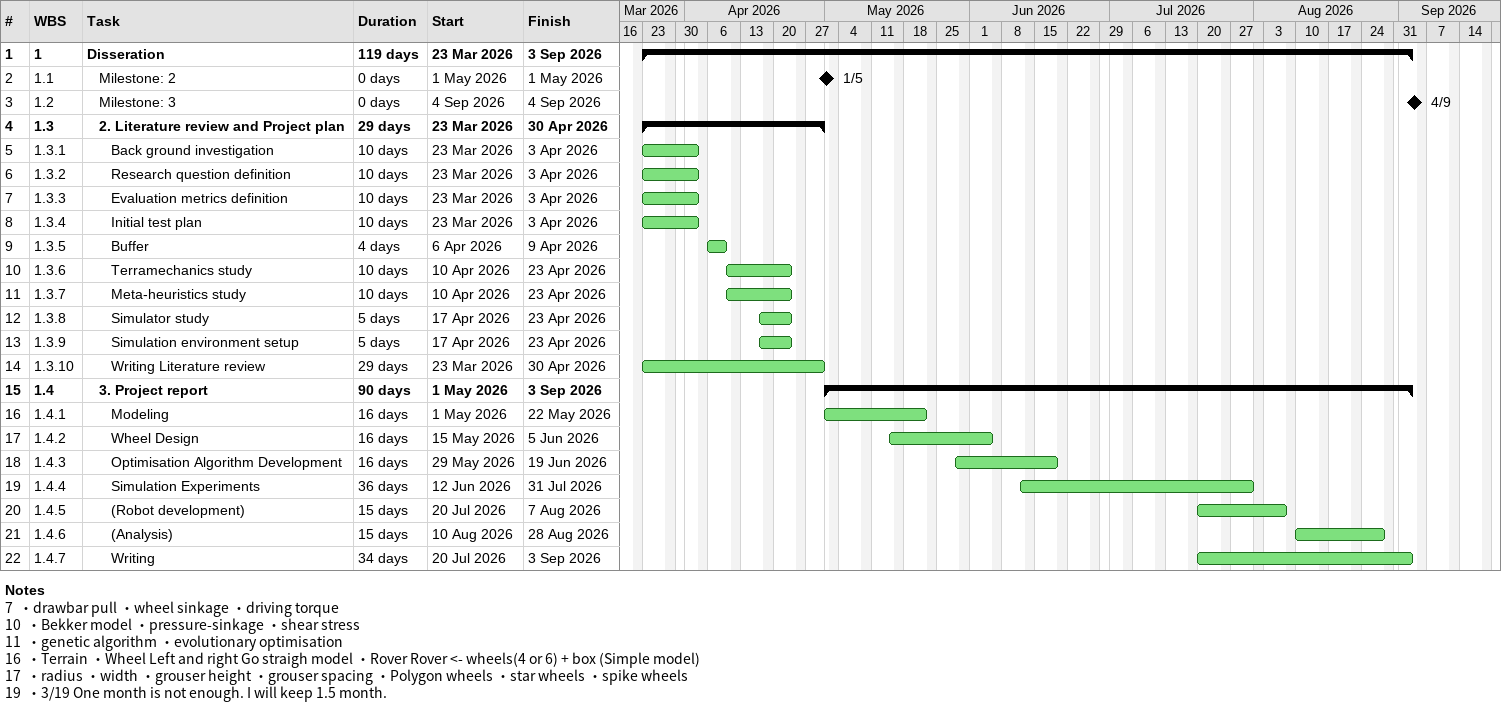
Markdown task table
| ID | WBS | Task | Duration | Start | Finish |
|---|---|---|---|---|---|
| 1 | 1 | **Disseration** | 119d | 2026-03-23 | 2026-09-03 |
| 2 | 1.1 | Milestone: 2 | 0d | 2026-05-01 | 2026-05-01 |
| 3 | 1.2 | Milestone: 3 | 0d | 2026-09-04 | 2026-09-04 |
| 4 | 1.3 | **2. Literature review and Project plan** | 29d | 2026-03-23 | 2026-04-30 |
| 5 | 1.3.1 | Back ground investigation | 10d | 2026-03-23 | 2026-04-03 |
| 6 | 1.3.2 | Research question definition | 10d | 2026-03-23 | 2026-04-03 |
| 7 | 1.3.3 | Evaluation metrics definition | 10d | 2026-03-23 | 2026-04-03 |
| 8 | 1.3.4 | Initial test plan | 10d | 2026-03-23 | 2026-04-03 |
| 9 | 1.3.5 | Buffer | 4d | 2026-04-06 | 2026-04-09 |
| 10 | 1.3.6 | Terramechanics study | 10d | 2026-04-10 | 2026-04-23 |
| 11 | 1.3.7 | Meta-heuristics study | 10d | 2026-04-10 | 2026-04-23 |
| 12 | 1.3.8 | Simulator study | 5d | 2026-04-17 | 2026-04-23 |
| 13 | 1.3.9 | Simulation environment setup | 5d | 2026-04-17 | 2026-04-23 |
| 14 | 1.3.10 | Writing Literature review | 29d | 2026-03-23 | 2026-04-30 |
| 15 | 1.4 | **3. Project report** | 90d | 2026-05-01 | 2026-09-03 |
| 16 | 1.4.1 | Modeling | 16d | 2026-05-01 | 2026-05-22 |
| 17 | 1.4.2 | Wheel Design | 16d | 2026-05-15 | 2026-06-05 |
| 18 | 1.4.3 | Optimisation Algorithm Development | 16d | 2026-05-29 | 2026-06-19 |
| 19 | 1.4.4 | Simulation Experiments | 36d | 2026-06-12 | 2026-07-31 |
| 20 | 1.4.5 | (Robot development) | 15d | 2026-07-20 | 2026-08-07 |
| 21 | 1.4.6 | (Analysis) | 15d | 2026-08-10 | 2026-08-28 |
| 22 | 1.4.7 | Writing | 34d | 2026-07-20 | 2026-09-03 |

Notes
- 7: ・drawbar pull ・wheel sinkage ・driving torque
- 10: ・Bekker model ・pressure-sinkage ・shear stress
- 11: ・genetic algorithm ・evolutionary optimisation
- 16: ・Terrain ・Wheel Left and right Go straigh model ・Rover Rover <- wheels(4 or 6) + box (Simple model)
- 17: ・radius ・width ・grouser height ・grouser spacing ・Polygon wheels ・star wheels ・spike wheels
- 19: ・3/19 One month is not enough. I will keep 1.5 month.
